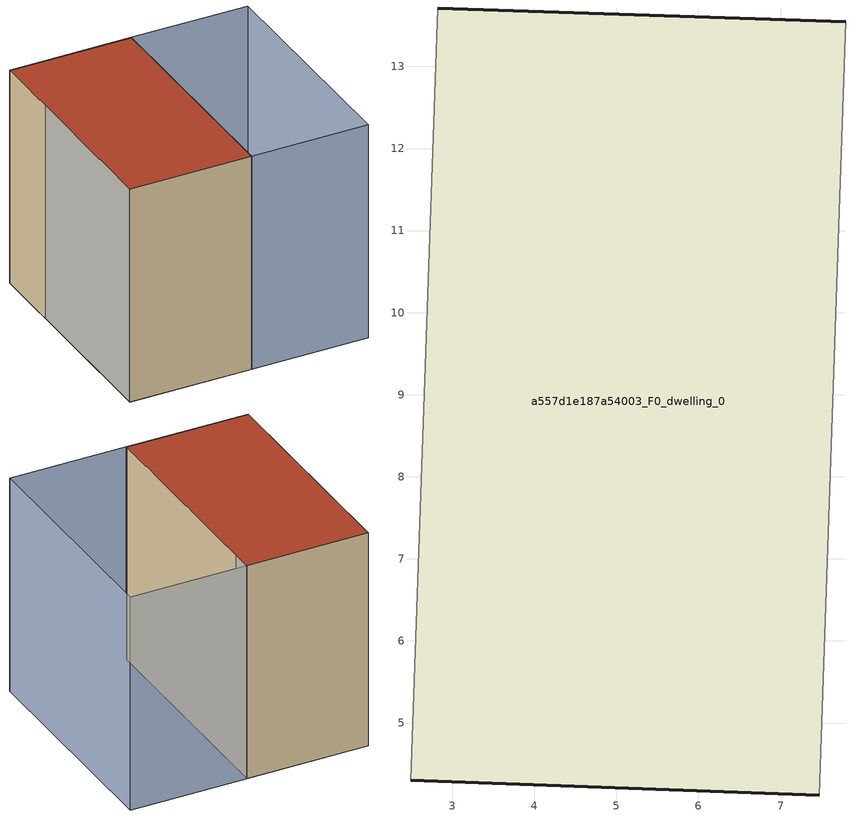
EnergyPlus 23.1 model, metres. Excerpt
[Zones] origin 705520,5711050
a557d1e187a54003_F0_dwelling_0
 floor ground (EU_floor_Construction): 7.47,4.12 7.79,13.55 2.82,13.71 2.5,4.3 z0
 wall outside (EU_wall_Construction): 7.47,4.12 2.5,4.3 / 2.82,13.71 7.79,13.55 z0:9
 wall adiabatic (EU_wall_Construction): 2.5,4.3 2.82,13.71 / 7.79,13.55 7.47,4.12 z0:9
 roof outside (EU_roof_Construction): 7.79,13.55 7.47,4.12 2.5,4.3 2.82,13.71 z9
shading: 2.82,13.71 2.5,4.3 / 12.24,3.96 12.57,13.38 / 7.79,13.55 12.57,13.38 / 12.57,13.38 12.24,3.96 / 12.24,3.96 7.47,4.12 / 7.47,4.12 7.79,13.55 z0:9
[Building]
EU S2 Campaign: North Axis=0; Terrain=City; Solar Distribution=FullExterior
[Site:Location]
London: Latitude=51.5; Longitude=-0.5; Time Zone=0; Elevation=25
[SizingPeriod:WeatherFileDays]
AnnualSizingPeriod: Begin Month=1; Begin Day of Month=1; End Month=12; End Day of Month=31; Day of Week for Start Day=Monday; Use Weather File Daylight Saving Period=No; Use Weather File Rain and Snow Indicators=No
[MATERIAL]
EU_InternalMass_Material: Roughness=MediumRough; Thickness=0.1; Conductivity=1; Density=1800; Specific Heat=900; Thermal Absorptance=0.9; Solar Absorptance=0.7; Visible Absorptance=0.7
[MATERIAL:NOMASS] Roughness=MediumRough; Thermal Absorptance=0.9; Solar Absorptance=0.7; Visible Absorptance=0.7
Name | Thermal Resistance
EU_wall_NoMass | 0.555556
EU_roof_NoMass | 0.510204
EU_floor_NoMass | 1.68919
[CONSTRUCTION]
EU_wall_Construction: EU_wall_NoMass
EU_roof_Construction: EU_roof_NoMass
EU_floor_Construction: EU_floor_NoMass
EU_InternalMass_Construction: EU_InternalMass_Material
[ZONE]
a557d1e187a54003_F0_dwelling_0: Type=1; Multiplier=1; Ceiling Height=autocalculate; Volume=421.873; Floor Area=autocalculate; Part of Total Floor Area=Yes
[INTERNALMASS]
a557d1e187a54003_F0_dwelling_0_EU_InternalMass: Construction=EU_InternalMass_Construction; Zone or ZoneList=a557d1e187a54003_F0_dwelling_0; Surface Area=46.8746
[OTHEREQUIPMENT]
EU_Step8_InternalGain_a557d1e187a54003_F0_dwelling_0_f000: Fuel Type=Electricity; Zone or ZoneList or Space or SpaceList=a557d1e187a54003_F0_dwelling_0; Schedule=EU_Step8_GainSchedule_a557d1e187a54003_F0_dwelling_0_f000; Design Level Calculation Method=Watts/Area; Power per Zone Floor Area=1; Fraction Latent=0; Fraction Radiant=0; Fraction Lost=0; Carbon Dioxide Generation Rate=0; EndUse Subcategory=EU_Step8_InternalGains
[ZONEVENTILATION:DESIGNFLOWRATE]
EU_ConstantAir_a557d1e187a54003_F0_dwelling_0: Zone or ZoneList or Space or SpaceList=a557d1e187a54003_F0_dwelling_0; Schedule=EU_AlwaysOn; Design Flow Rate Calculation Method=AirChanges/Hour; Air Changes per Hour=0.48; Ventilation Type=Natural; Fan Pressure Rise=0; Fan Total Efficiency=1; Constant Term Coefficient=1; Temperature Term Coefficient=0; Velocity Term Coefficient=0; Velocity Squared Term Coefficient=0; Minimum Indoor Temperature=-100; Maximum Indoor Temperature=100; Delta Temperature=-100; Minimum Outdoor Temperature=-100; Maximum Outdoor Temperature=100; Maximum Wind Speed=40
[HVACTEMPLATE:THERMOSTAT]
EU_HeatOnly_a557d1e187a54003_F0_dwelling_0: Constant Heating Setpoint=20; Constant Cooling Setpoint=50
[HVACTEMPLATE:ZONE:IDEALLOADSAIRSYSTEM]
a557d1e187a54003_F0_dwelling_0: Template Thermostat=EU_HeatOnly_a557d1e187a54003_F0_dwelling_0; System Availability Schedule=EU_AlwaysOn; Maximum Heating Supply Air Temperature=50; Minimum Cooling Supply Air Temperature=13; Maximum Heating Supply Air Humidity Ratio=0.0156; Minimum Cooling Supply Air Humidity Ratio=0.0077; Heating Limit=NoLimit; Cooling Limit=NoLimit; Heating Availability Schedule=EU_AlwaysOn; Cooling Availability Schedule=EU_CoolingOff; Dehumidification Control Type=ConstantSensibleHeatRatio; Cooling Sensible Heat Ratio=0.7; Dehumidification Setpoint=60; Humidification Control Type=None; Humidification Setpoint=30; Outdoor Air Method=None; Outdoor Air Flow Rate per Person=0.00944; Outdoor Air Flow Rate per Zone Floor Area=0; Outdoor Air Flow Rate per Zone=0; Demand Controlled Ventilation Type=None; Outdoor Air Economizer Type=NoEconomizer; Heat Recovery Type=None; Sensible Heat Recovery Effectiveness=0.7; Latent Heat Recovery Effectiveness=0.65
[SIZING:ZONE]
a557d1e187a54003_F0_dwelling_0: Zone Cooling Design Supply Air Temperature Input Method=SupplyAirTemperature; Zone Cooling Design Supply Air Temperature=13; Zone Heating Design Supply Air Temperature Input Method=SupplyAirTemperature; Zone Heating Design Supply Air Temperature=50; Zone Cooling Design Supply Air Humidity Ratio=0.008; Zone Heating Design Supply Air Humidity Ratio=0.008; Cooling Design Air Flow Method=DesignDay; Cooling Design Air Flow Rate=0; Cooling Minimum Air Flow per Zone Floor Area=0.000762; Cooling Minimum Air Flow=0; Cooling Minimum Air Flow Fraction=0.2; Heating Design Air Flow Method=DesignDay; Heating Design Air Flow Rate=0; Heating Maximum Air Flow per Zone Floor Area=0.002032; Heating Maximum Air Flow=0.141576; Heating Maximum Air Flow Fraction=0.3; Account for Dedicated Outdoor Air System=No; Dedicated Outdoor Air System Control Strategy=NeutralSupplyAir; Dedicated Outdoor Air Low Setpoint Temperature for Design=autosize; Dedicated Outdoor Air High Setpoint Temperature for Design=autosize; Zone Load Sizing Method=Sensible Load Only No Latent Load; Zone Latent Cooling Design Supply Air Humidity Ratio Input Method=HumidityRatioDifference; Zone Cooling Design Supply Air Humidity Ratio Difference=0.005; Zone Latent Heating Design Supply Air Humidity Ratio Input Method=HumidityRatioDifference; Zone Humidification Design Supply Air Humidity Ratio Difference=0.005
[SCHEDULE:CONSTANT]
Name | Hourly Value
EU_AlwaysOn | 1
EU_CoolingOff | 0
[SCHEDULE:FILE]
EU_Step8_GainSchedule_a557d1e187a54003_F0_dwelling_0_f000: File=../../schedules/a557d1e187a54003/a557d1e187a54003_F0_dwelling_0_f000_gain.csv; Column Number=1; Rows to Skip at Top=0; Number of Hours of Data=8760; Column Separator=Comma; Interpolate to Timestep=No; Minutes per Item=60; Adjust Schedule for Daylight Savings=Yes
